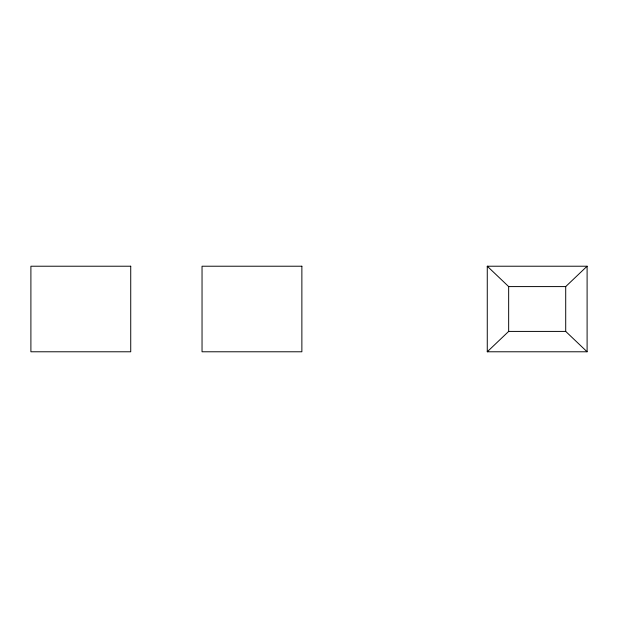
<?xml version="1.0" encoding="UTF-8"?>
<svg xmlns="http://www.w3.org/2000/svg" width="618" height="618" viewBox="0 0 618 618"><rect width="100%" height="100%" fill="white"/><g stroke="black" fill="none" stroke-linecap="round" stroke-linejoin="round"><path stroke-width="0.93" d="M487.27 351.781L508.66 331.41L565.709 331.41L587.1 351.781L587.1 266.219L487.27 266.219L487.27 351.781L587.1 351.781M487.27 266.219L508.66 286.59L565.709 286.59L587.1 266.219M565.709 286.59L565.709 331.41M508.66 286.59L508.66 331.41M130.73 266.219L30.9 266.219L30.9 351.781L130.73 351.781L130.73 266.219M301.87 266.219L202.04 266.219L202.04 351.781L301.87 351.781L301.87 266.219"/></g></svg>
